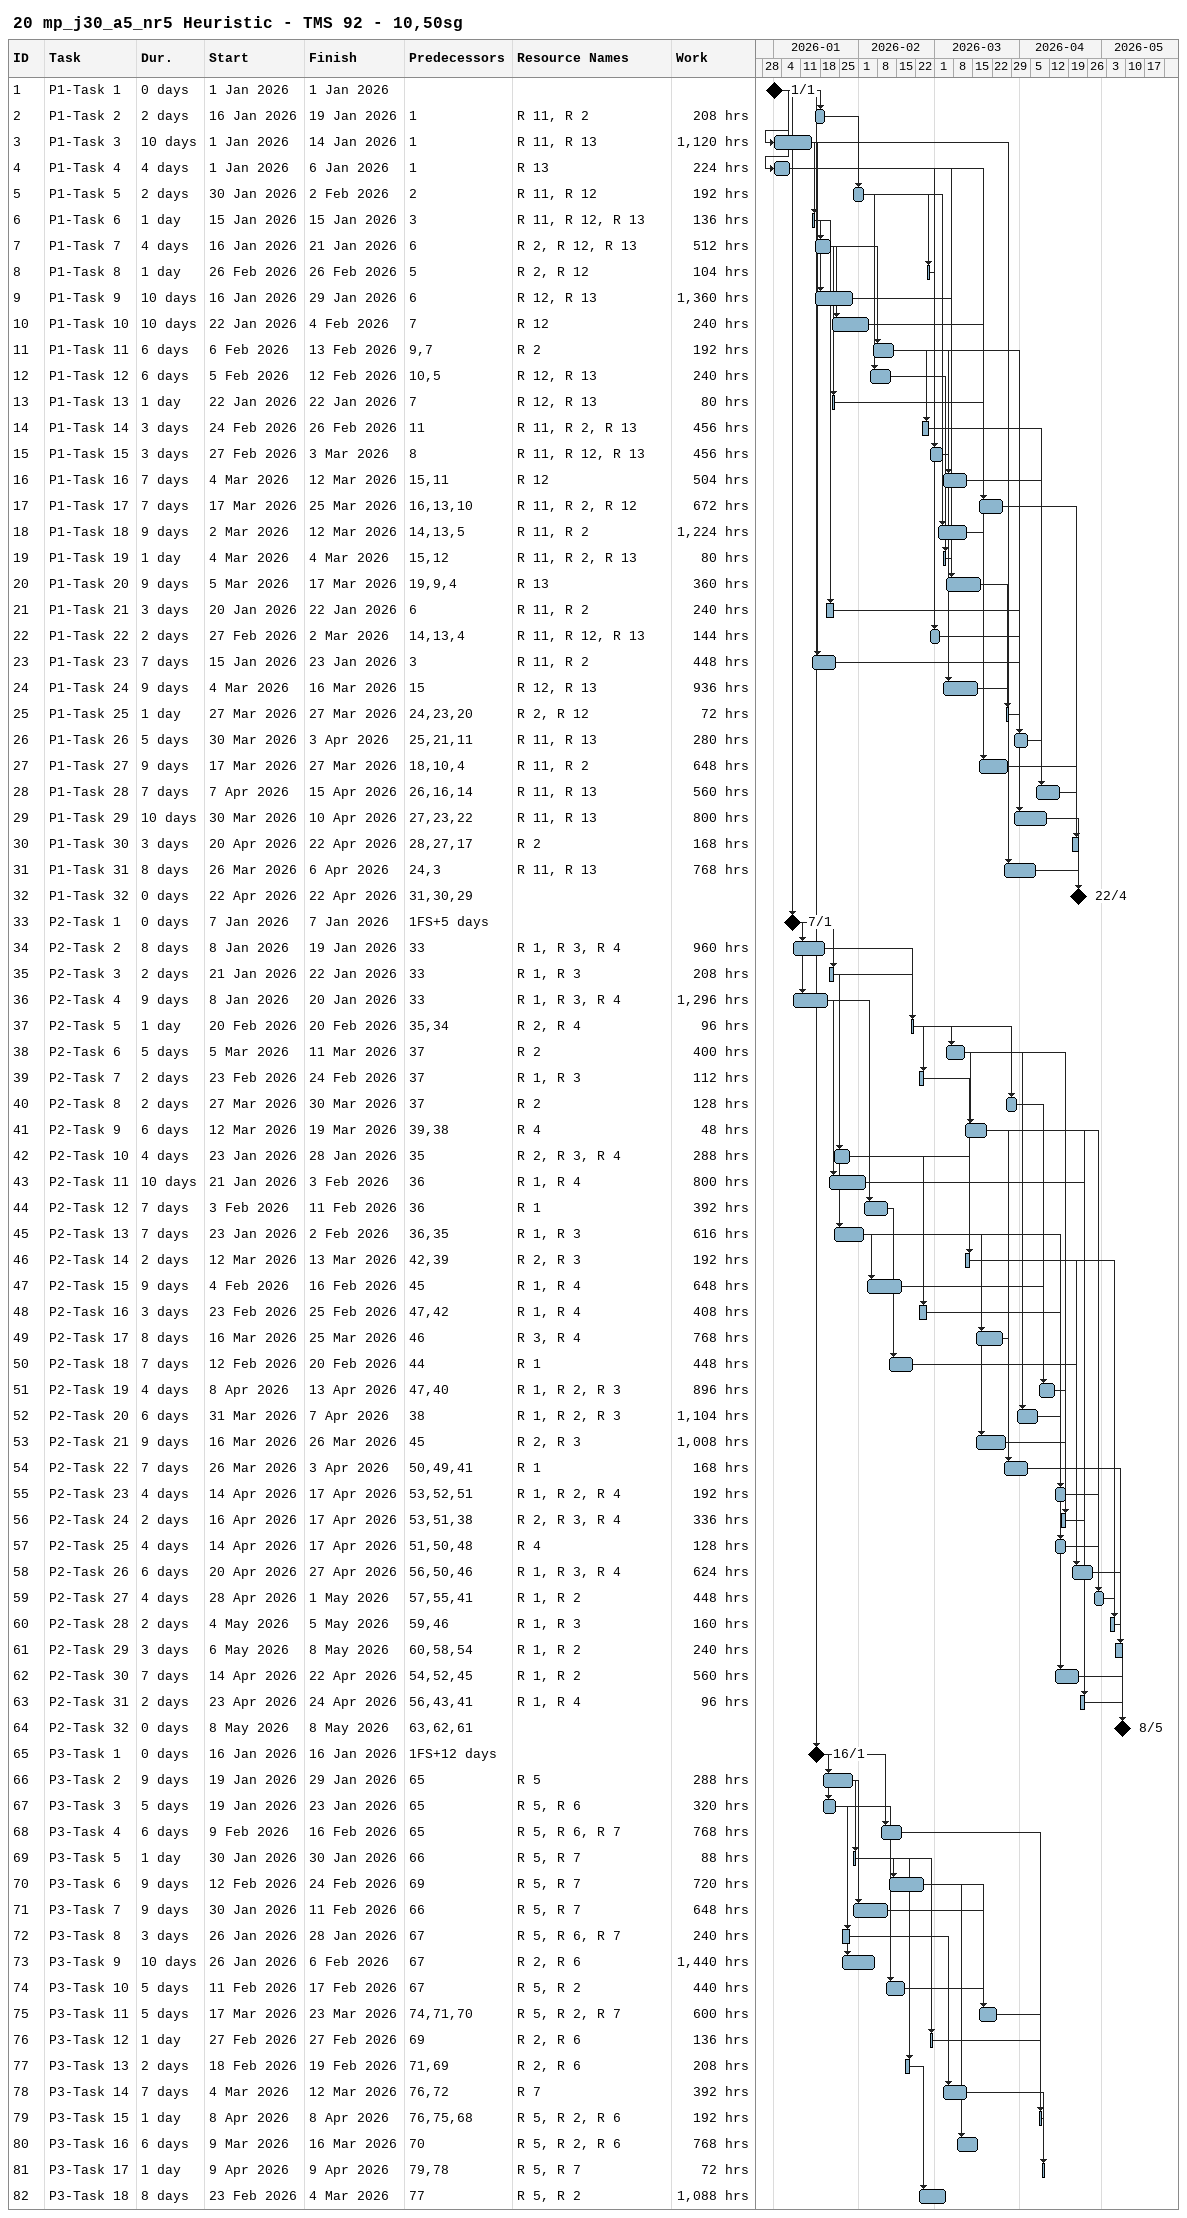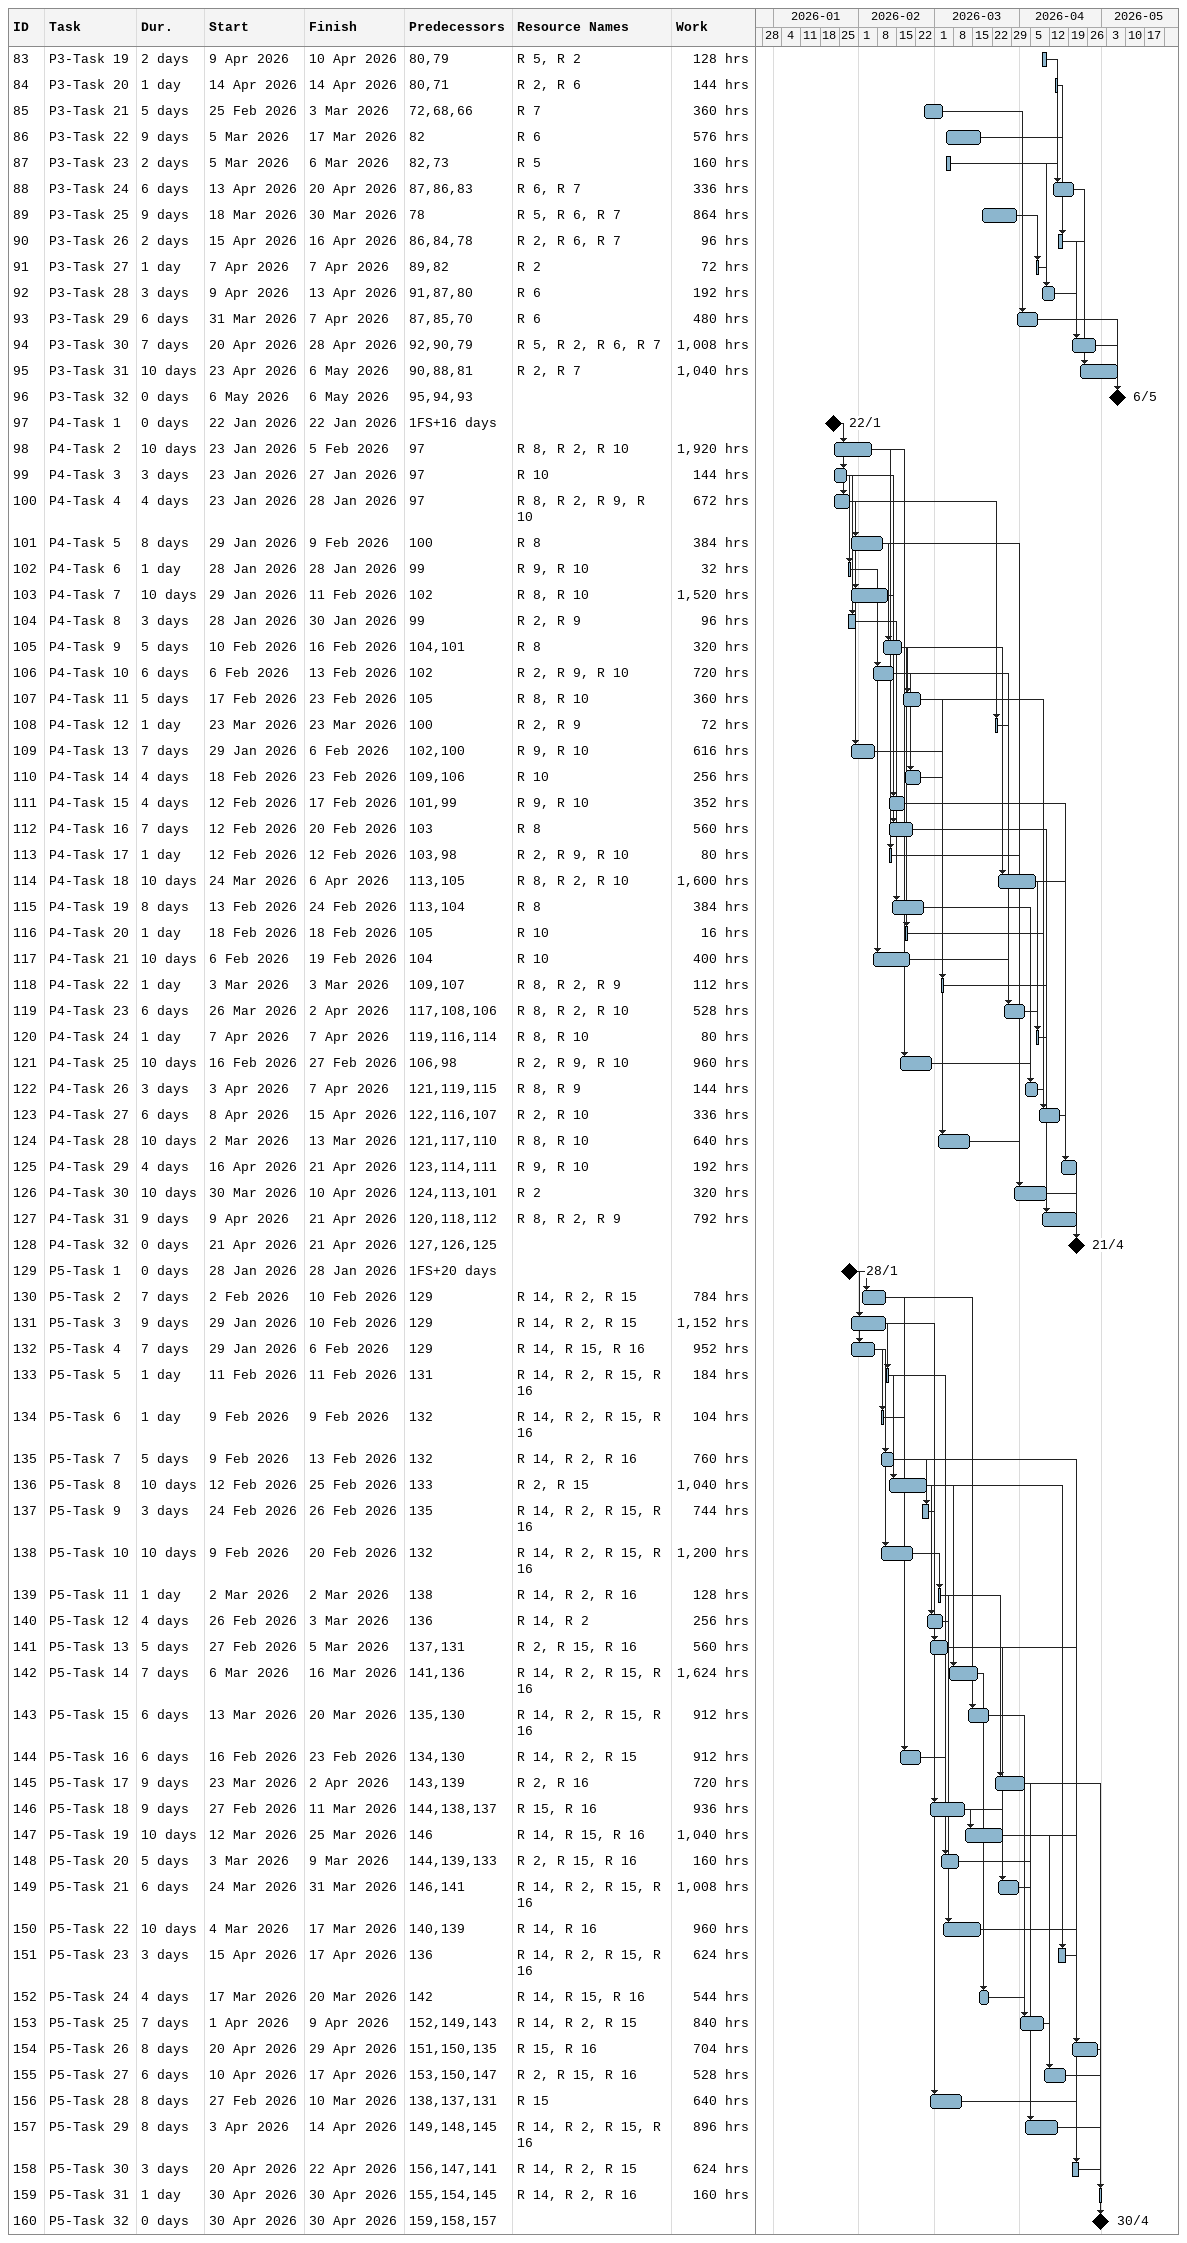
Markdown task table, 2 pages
20 mp_j30_a5_nr5 Heuristic - TMS 92 - 10,50sg

| ID | Task | Duration | Start | Finish | Predecessors | Resources | Work (h) |
|---|---|---|---|---|---|---|---|
| 1 | P1-Task 1 | 0d | 2026-01-01 | 2026-01-01 |  |  |  |
| 2 | P1-Task 2 | 2d | 2026-01-16 | 2026-01-19 | 1 | R 11, R 2 | 208 |
| 3 | P1-Task 3 | 10d | 2026-01-01 | 2026-01-14 | 1 | R 11, R 13 | 1120 |
| 4 | P1-Task 4 | 4d | 2026-01-01 | 2026-01-06 | 1 | R 13 | 224 |
| 5 | P1-Task 5 | 2d | 2026-01-30 | 2026-02-02 | 2 | R 11, R 12 | 192 |
| 6 | P1-Task 6 | 1d | 2026-01-15 | 2026-01-15 | 3 | R 11, R 12, R 13 | 136 |
| 7 | P1-Task 7 | 4d | 2026-01-16 | 2026-01-21 | 6 | R 2, R 12, R 13 | 512 |
| 8 | P1-Task 8 | 1d | 2026-02-26 | 2026-02-26 | 5 | R 2, R 12 | 104 |
| 9 | P1-Task 9 | 10d | 2026-01-16 | 2026-01-29 | 6 | R 12, R 13 | 1360 |
| 10 | P1-Task 10 | 10d | 2026-01-22 | 2026-02-04 | 7 | R 12 | 240 |
| 11 | P1-Task 11 | 6d | 2026-02-06 | 2026-02-13 | 9, 7 | R 2 | 192 |
| 12 | P1-Task 12 | 6d | 2026-02-05 | 2026-02-12 | 10, 5 | R 12, R 13 | 240 |
| 13 | P1-Task 13 | 1d | 2026-01-22 | 2026-01-22 | 7 | R 12, R 13 | 80 |
| 14 | P1-Task 14 | 3d | 2026-02-24 | 2026-02-26 | 11 | R 11, R 2, R 13 | 456 |
| 15 | P1-Task 15 | 3d | 2026-02-27 | 2026-03-03 | 8 | R 11, R 12, R 13 | 456 |
| 16 | P1-Task 16 | 7d | 2026-03-04 | 2026-03-12 | 15, 11 | R 12 | 504 |
| 17 | P1-Task 17 | 7d | 2026-03-17 | 2026-03-25 | 16, 13, 10 | R 11, R 2, R 12 | 672 |
| 18 | P1-Task 18 | 9d | 2026-03-02 | 2026-03-12 | 14, 13, 5 | R 11, R 2 | 1224 |
| 19 | P1-Task 19 | 1d | 2026-03-04 | 2026-03-04 | 15, 12 | R 11, R 2, R 13 | 80 |
| 20 | P1-Task 20 | 9d | 2026-03-05 | 2026-03-17 | 19, 9, 4 | R 13 | 360 |
| 21 | P1-Task 21 | 3d | 2026-01-20 | 2026-01-22 | 6 | R 11, R 2 | 240 |
| 22 | P1-Task 22 | 2d | 2026-02-27 | 2026-03-02 | 14, 13, 4 | R 11, R 12, R 13 | 144 |
| 23 | P1-Task 23 | 7d | 2026-01-15 | 2026-01-23 | 3 | R 11, R 2 | 448 |
| 24 | P1-Task 24 | 9d | 2026-03-04 | 2026-03-16 | 15 | R 12, R 13 | 936 |
| 25 | P1-Task 25 | 1d | 2026-03-27 | 2026-03-27 | 24, 23, 20 | R 2, R 12 | 72 |
| 26 | P1-Task 26 | 5d | 2026-03-30 | 2026-04-03 | 25, 21, 11 | R 11, R 13 | 280 |
| 27 | P1-Task 27 | 9d | 2026-03-17 | 2026-03-27 | 18, 10, 4 | R 11, R 2 | 648 |
| 28 | P1-Task 28 | 7d | 2026-04-07 | 2026-04-15 | 26, 16, 14 | R 11, R 13 | 560 |
| 29 | P1-Task 29 | 10d | 2026-03-30 | 2026-04-10 | 27, 23, 22 | R 11, R 13 | 800 |
| 30 | P1-Task 30 | 3d | 2026-04-20 | 2026-04-22 | 28, 27, 17 | R 2 | 168 |
| 31 | P1-Task 31 | 8d | 2026-03-26 | 2026-04-06 | 24, 3 | R 11, R 13 | 768 |
| 32 | P1-Task 32 | 0d | 2026-04-22 | 2026-04-22 | 31, 30, 29 |  |  |
| 33 | P2-Task 1 | 0d | 2026-01-07 | 2026-01-07 | 1FS+5d |  |  |
| 34 | P2-Task 2 | 8d | 2026-01-08 | 2026-01-19 | 33 | R 1, R 3, R 4 | 960 |
| 35 | P2-Task 3 | 2d | 2026-01-21 | 2026-01-22 | 33 | R 1, R 3 | 208 |
| 36 | P2-Task 4 | 9d | 2026-01-08 | 2026-01-20 | 33 | R 1, R 3, R 4 | 1296 |
| 37 | P2-Task 5 | 1d | 2026-02-20 | 2026-02-20 | 35, 34 | R 2, R 4 | 96 |
| 38 | P2-Task 6 | 5d | 2026-03-05 | 2026-03-11 | 37 | R 2 | 400 |
| 39 | P2-Task 7 | 2d | 2026-02-23 | 2026-02-24 | 37 | R 1, R 3 | 112 |
| 40 | P2-Task 8 | 2d | 2026-03-27 | 2026-03-30 | 37 | R 2 | 128 |
| 41 | P2-Task 9 | 6d | 2026-03-12 | 2026-03-19 | 39, 38 | R 4 | 48 |
| 42 | P2-Task 10 | 4d | 2026-01-23 | 2026-01-28 | 35 | R 2, R 3, R 4 | 288 |
| 43 | P2-Task 11 | 10d | 2026-01-21 | 2026-02-03 | 36 | R 1, R 4 | 800 |
| 44 | P2-Task 12 | 7d | 2026-02-03 | 2026-02-11 | 36 | R 1 | 392 |
| 45 | P2-Task 13 | 7d | 2026-01-23 | 2026-02-02 | 36, 35 | R 1, R 3 | 616 |
| 46 | P2-Task 14 | 2d | 2026-03-12 | 2026-03-13 | 42, 39 | R 2, R 3 | 192 |
| 47 | P2-Task 15 | 9d | 2026-02-04 | 2026-02-16 | 45 | R 1, R 4 | 648 |
| 48 | P2-Task 16 | 3d | 2026-02-23 | 2026-02-25 | 47, 42 | R 1, R 4 | 408 |
| 49 | P2-Task 17 | 8d | 2026-03-16 | 2026-03-25 | 46 | R 3, R 4 | 768 |
| 50 | P2-Task 18 | 7d | 2026-02-12 | 2026-02-20 | 44 | R 1 | 448 |
| 51 | P2-Task 19 | 4d | 2026-04-08 | 2026-04-13 | 47, 40 | R 1, R 2, R 3 | 896 |
| 52 | P2-Task 20 | 6d | 2026-03-31 | 2026-04-07 | 38 | R 1, R 2, R 3 | 1104 |
| 53 | P2-Task 21 | 9d | 2026-03-16 | 2026-03-26 | 45 | R 2, R 3 | 1008 |
| 54 | P2-Task 22 | 7d | 2026-03-26 | 2026-04-03 | 50, 49, 41 | R 1 | 168 |
| 55 | P2-Task 23 | 4d | 2026-04-14 | 2026-04-17 | 53, 52, 51 | R 1, R 2, R 4 | 192 |
| 56 | P2-Task 24 | 2d | 2026-04-16 | 2026-04-17 | 53, 51, 38 | R 2, R 3, R 4 | 336 |
| 57 | P2-Task 25 | 4d | 2026-04-14 | 2026-04-17 | 51, 50, 48 | R 4 | 128 |
| 58 | P2-Task 26 | 6d | 2026-04-20 | 2026-04-27 | 56, 50, 46 | R 1, R 3, R 4 | 624 |
| 59 | P2-Task 27 | 4d | 2026-04-28 | 2026-05-01 | 57, 55, 41 | R 1, R 2 | 448 |
| 60 | P2-Task 28 | 2d | 2026-05-04 | 2026-05-05 | 59, 46 | R 1, R 3 | 160 |
| 61 | P2-Task 29 | 3d | 2026-05-06 | 2026-05-08 | 60, 58, 54 | R 1, R 2 | 240 |
| 62 | P2-Task 30 | 7d | 2026-04-14 | 2026-04-22 | 54, 52, 45 | R 1, R 2 | 560 |
| 63 | P2-Task 31 | 2d | 2026-04-23 | 2026-04-24 | 56, 43, 41 | R 1, R 4 | 96 |
| 64 | P2-Task 32 | 0d | 2026-05-08 | 2026-05-08 | 63, 62, 61 |  |  |
| 65 | P3-Task 1 | 0d | 2026-01-16 | 2026-01-16 | 1FS+12d |  |  |
| 66 | P3-Task 2 | 9d | 2026-01-19 | 2026-01-29 | 65 | R 5 | 288 |
| 67 | P3-Task 3 | 5d | 2026-01-19 | 2026-01-23 | 65 | R 5, R 6 | 320 |
| 68 | P3-Task 4 | 6d | 2026-02-09 | 2026-02-16 | 65 | R 5, R 6, R 7 | 768 |
| 69 | P3-Task 5 | 1d | 2026-01-30 | 2026-01-30 | 66 | R 5, R 7 | 88 |
| 70 | P3-Task 6 | 9d | 2026-02-12 | 2026-02-24 | 69 | R 5, R 7 | 720 |
| 71 | P3-Task 7 | 9d | 2026-01-30 | 2026-02-11 | 66 | R 5, R 7 | 648 |
| 72 | P3-Task 8 | 3d | 2026-01-26 | 2026-01-28 | 67 | R 5, R 6, R 7 | 240 |
| 73 | P3-Task 9 | 10d | 2026-01-26 | 2026-02-06 | 67 | R 2, R 6 | 1440 |
| 74 | P3-Task 10 | 5d | 2026-02-11 | 2026-02-17 | 67 | R 5, R 2 | 440 |
| 75 | P3-Task 11 | 5d | 2026-03-17 | 2026-03-23 | 74, 71, 70 | R 5, R 2, R 7 | 600 |
| 76 | P3-Task 12 | 1d | 2026-02-27 | 2026-02-27 | 69 | R 2, R 6 | 136 |
| 77 | P3-Task 13 | 2d | 2026-02-18 | 2026-02-19 | 71, 69 | R 2, R 6 | 208 |
| 78 | P3-Task 14 | 7d | 2026-03-04 | 2026-03-12 | 76, 72 | R 7 | 392 |
| 79 | P3-Task 15 | 1d | 2026-04-08 | 2026-04-08 | 76, 75, 68 | R 5, R 2, R 6 | 192 |
| 80 | P3-Task 16 | 6d | 2026-03-09 | 2026-03-16 | 70 | R 5, R 2, R 6 | 768 |
| 81 | P3-Task 17 | 1d | 2026-04-09 | 2026-04-09 | 79, 78 | R 5, R 7 | 72 |
| 82 | P3-Task 18 | 8d | 2026-02-23 | 2026-03-04 | 77 | R 5, R 2 | 1088 |
| 83 | P3-Task 19 | 2d | 2026-04-09 | 2026-04-10 | 80, 79 | R 5, R 2 | 128 |
| 84 | P3-Task 20 | 1d | 2026-04-14 | 2026-04-14 | 80, 71 | R 2, R 6 | 144 |
| 85 | P3-Task 21 | 5d | 2026-02-25 | 2026-03-03 | 72, 68, 66 | R 7 | 360 |
| 86 | P3-Task 22 | 9d | 2026-03-05 | 2026-03-17 | 82 | R 6 | 576 |
| 87 | P3-Task 23 | 2d | 2026-03-05 | 2026-03-06 | 82, 73 | R 5 | 160 |
| 88 | P3-Task 24 | 6d | 2026-04-13 | 2026-04-20 | 87, 86, 83 | R 6, R 7 | 336 |
| 89 | P3-Task 25 | 9d | 2026-03-18 | 2026-03-30 | 78 | R 5, R 6, R 7 | 864 |
| 90 | P3-Task 26 | 2d | 2026-04-15 | 2026-04-16 | 86, 84, 78 | R 2, R 6, R 7 | 96 |
| 91 | P3-Task 27 | 1d | 2026-04-07 | 2026-04-07 | 89, 82 | R 2 | 72 |
| 92 | P3-Task 28 | 3d | 2026-04-09 | 2026-04-13 | 91, 87, 80 | R 6 | 192 |
| 93 | P3-Task 29 | 6d | 2026-03-31 | 2026-04-07 | 87, 85, 70 | R 6 | 480 |
| 94 | P3-Task 30 | 7d | 2026-04-20 | 2026-04-28 | 92, 90, 79 | R 5, R 2, R 6, R 7 | 1008 |
| 95 | P3-Task 31 | 10d | 2026-04-23 | 2026-05-06 | 90, 88, 81 | R 2, R 7 | 1040 |
| 96 | P3-Task 32 | 0d | 2026-05-06 | 2026-05-06 | 95, 94, 93 |  |  |
| 97 | P4-Task 1 | 0d | 2026-01-22 | 2026-01-22 | 1FS+16d |  |  |
| 98 | P4-Task 2 | 10d | 2026-01-23 | 2026-02-05 | 97 | R 8, R 2, R 10 | 1920 |
| 99 | P4-Task 3 | 3d | 2026-01-23 | 2026-01-27 | 97 | R 10 | 144 |
| 100 | P4-Task 4 | 4d | 2026-01-23 | 2026-01-28 | 97 | R 8, R 2, R 9, R 10 | 672 |
| 101 | P4-Task 5 | 8d | 2026-01-29 | 2026-02-09 | 100 | R 8 | 384 |
| 102 | P4-Task 6 | 1d | 2026-01-28 | 2026-01-28 | 99 | R 9, R 10 | 32 |
| 103 | P4-Task 7 | 10d | 2026-01-29 | 2026-02-11 | 102 | R 8, R 10 | 1520 |
| 104 | P4-Task 8 | 3d | 2026-01-28 | 2026-01-30 | 99 | R 2, R 9 | 96 |
| 105 | P4-Task 9 | 5d | 2026-02-10 | 2026-02-16 | 104, 101 | R 8 | 320 |
| 106 | P4-Task 10 | 6d | 2026-02-06 | 2026-02-13 | 102 | R 2, R 9, R 10 | 720 |
| 107 | P4-Task 11 | 5d | 2026-02-17 | 2026-02-23 | 105 | R 8, R 10 | 360 |
| 108 | P4-Task 12 | 1d | 2026-03-23 | 2026-03-23 | 100 | R 2, R 9 | 72 |
| 109 | P4-Task 13 | 7d | 2026-01-29 | 2026-02-06 | 102, 100 | R 9, R 10 | 616 |
| 110 | P4-Task 14 | 4d | 2026-02-18 | 2026-02-23 | 109, 106 | R 10 | 256 |
| 111 | P4-Task 15 | 4d | 2026-02-12 | 2026-02-17 | 101, 99 | R 9, R 10 | 352 |
| 112 | P4-Task 16 | 7d | 2026-02-12 | 2026-02-20 | 103 | R 8 | 560 |
| 113 | P4-Task 17 | 1d | 2026-02-12 | 2026-02-12 | 103, 98 | R 2, R 9, R 10 | 80 |
| 114 | P4-Task 18 | 10d | 2026-03-24 | 2026-04-06 | 113, 105 | R 8, R 2, R 10 | 1600 |
| 115 | P4-Task 19 | 8d | 2026-02-13 | 2026-02-24 | 113, 104 | R 8 | 384 |
| 116 | P4-Task 20 | 1d | 2026-02-18 | 2026-02-18 | 105 | R 10 | 16 |
| 117 | P4-Task 21 | 10d | 2026-02-06 | 2026-02-19 | 104 | R 10 | 400 |
| 118 | P4-Task 22 | 1d | 2026-03-03 | 2026-03-03 | 109, 107 | R 8, R 2, R 9 | 112 |
| 119 | P4-Task 23 | 6d | 2026-03-26 | 2026-04-02 | 117, 108, 106 | R 8, R 2, R 10 | 528 |
| 120 | P4-Task 24 | 1d | 2026-04-07 | 2026-04-07 | 119, 116, 114 | R 8, R 10 | 80 |
| 121 | P4-Task 25 | 10d | 2026-02-16 | 2026-02-27 | 106, 98 | R 2, R 9, R 10 | 960 |
| 122 | P4-Task 26 | 3d | 2026-04-03 | 2026-04-07 | 121, 119, 115 | R 8, R 9 | 144 |
| 123 | P4-Task 27 | 6d | 2026-04-08 | 2026-04-15 | 122, 116, 107 | R 2, R 10 | 336 |
| 124 | P4-Task 28 | 10d | 2026-03-02 | 2026-03-13 | 121, 117, 110 | R 8, R 10 | 640 |
| 125 | P4-Task 29 | 4d | 2026-04-16 | 2026-04-21 | 123, 114, 111 | R 9, R 10 | 192 |
| 126 | P4-Task 30 | 10d | 2026-03-30 | 2026-04-10 | 124, 113, 101 | R 2 | 320 |
| 127 | P4-Task 31 | 9d | 2026-04-09 | 2026-04-21 | 120, 118, 112 | R 8, R 2, R 9 | 792 |
| 128 | P4-Task 32 | 0d | 2026-04-21 | 2026-04-21 | 127, 126, 125 |  |  |
| 129 | P5-Task 1 | 0d | 2026-01-28 | 2026-01-28 | 1FS+20d |  |  |
| 130 | P5-Task 2 | 7d | 2026-02-02 | 2026-02-10 | 129 | R 14, R 2, R 15 | 784 |
| 131 | P5-Task 3 | 9d | 2026-01-29 | 2026-02-10 | 129 | R 14, R 2, R 15 | 1152 |
| 132 | P5-Task 4 | 7d | 2026-01-29 | 2026-02-06 | 129 | R 14, R 15, R 16 | 952 |
| 133 | P5-Task 5 | 1d | 2026-02-11 | 2026-02-11 | 131 | R 14, R 2, R 15, R 16 | 184 |
| 134 | P5-Task 6 | 1d | 2026-02-09 | 2026-02-09 | 132 | R 14, R 2, R 15, R 16 | 104 |
| 135 | P5-Task 7 | 5d | 2026-02-09 | 2026-02-13 | 132 | R 14, R 2, R 16 | 760 |
| 136 | P5-Task 8 | 10d | 2026-02-12 | 2026-02-25 | 133 | R 2, R 15 | 1040 |
| 137 | P5-Task 9 | 3d | 2026-02-24 | 2026-02-26 | 135 | R 14, R 2, R 15, R 16 | 744 |
| 138 | P5-Task 10 | 10d | 2026-02-09 | 2026-02-20 | 132 | R 14, R 2, R 15, R 16 | 1200 |
| 139 | P5-Task 11 | 1d | 2026-03-02 | 2026-03-02 | 138 | R 14, R 2, R 16 | 128 |
| 140 | P5-Task 12 | 4d | 2026-02-26 | 2026-03-03 | 136 | R 14, R 2 | 256 |
| 141 | P5-Task 13 | 5d | 2026-02-27 | 2026-03-05 | 137, 131 | R 2, R 15, R 16 | 560 |
| 142 | P5-Task 14 | 7d | 2026-03-06 | 2026-03-16 | 141, 136 | R 14, R 2, R 15, R 16 | 1624 |
| 143 | P5-Task 15 | 6d | 2026-03-13 | 2026-03-20 | 135, 130 | R 14, R 2, R 15, R 16 | 912 |
| 144 | P5-Task 16 | 6d | 2026-02-16 | 2026-02-23 | 134, 130 | R 14, R 2, R 15 | 912 |
| 145 | P5-Task 17 | 9d | 2026-03-23 | 2026-04-02 | 143, 139 | R 2, R 16 | 720 |
| 146 | P5-Task 18 | 9d | 2026-02-27 | 2026-03-11 | 144, 138, 137 | R 15, R 16 | 936 |
| 147 | P5-Task 19 | 10d | 2026-03-12 | 2026-03-25 | 146 | R 14, R 15, R 16 | 1040 |
| 148 | P5-Task 20 | 5d | 2026-03-03 | 2026-03-09 | 144, 139, 133 | R 2, R 15, R 16 | 160 |
| 149 | P5-Task 21 | 6d | 2026-03-24 | 2026-03-31 | 146, 141 | R 14, R 2, R 15, R 16 | 1008 |
| 150 | P5-Task 22 | 10d | 2026-03-04 | 2026-03-17 | 140, 139 | R 14, R 16 | 960 |
| 151 | P5-Task 23 | 3d | 2026-04-15 | 2026-04-17 | 136 | R 14, R 2, R 15, R 16 | 624 |
| 152 | P5-Task 24 | 4d | 2026-03-17 | 2026-03-20 | 142 | R 14, R 15, R 16 | 544 |
| 153 | P5-Task 25 | 7d | 2026-04-01 | 2026-04-09 | 152, 149, 143 | R 14, R 2, R 15 | 840 |
| 154 | P5-Task 26 | 8d | 2026-04-20 | 2026-04-29 | 151, 150, 135 | R 15, R 16 | 704 |
| 155 | P5-Task 27 | 6d | 2026-04-10 | 2026-04-17 | 153, 150, 147 | R 2, R 15, R 16 | 528 |
| 156 | P5-Task 28 | 8d | 2026-02-27 | 2026-03-10 | 138, 137, 131 | R 15 | 640 |
| 157 | P5-Task 29 | 8d | 2026-04-03 | 2026-04-14 | 149, 148, 145 | R 14, R 2, R 15, R 16 | 896 |
| 158 | P5-Task 30 | 3d | 2026-04-20 | 2026-04-22 | 156, 147, 141 | R 14, R 2, R 15 | 624 |
| 159 | P5-Task 31 | 1d | 2026-04-30 | 2026-04-30 | 155, 154, 145 | R 14, R 2, R 16 | 160 |
| 160 | P5-Task 32 | 0d | 2026-04-30 | 2026-04-30 | 159, 158, 157 |  |  |
